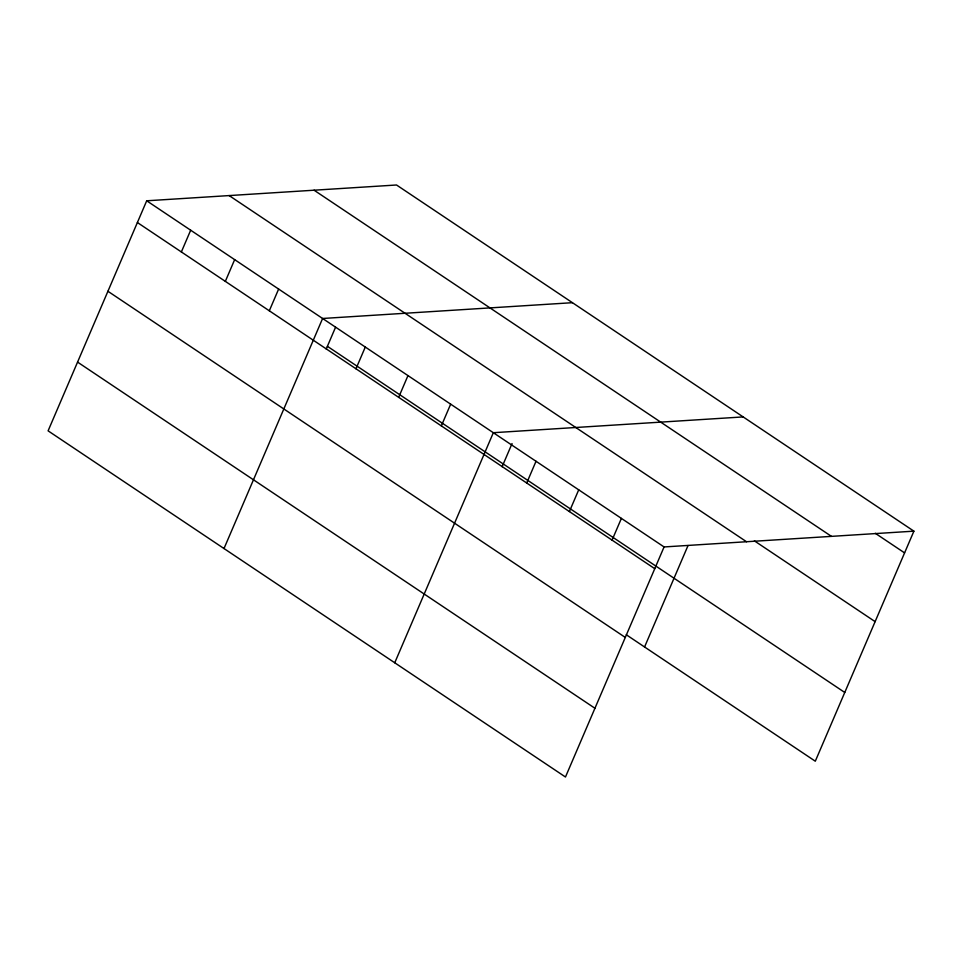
<?xml version="1.0" encoding="UTF-8"?>
<svg xmlns="http://www.w3.org/2000/svg" width="962" height="962" viewBox="0 0 962 962"><rect width="100%" height="100%" fill="white"/><g stroke="black" fill="none" stroke-linecap="round" stroke-linejoin="round"><path stroke-width="1.44" d="M913.9 531.156L396.524 184.993L146.705 200.793L48.1 430.844L565.476 777.007L664.081 546.945L913.9 531.156L815.295 761.207L626.274 634.74M181.361 251.948L190.68 230.207M225.336 281.373L234.656 259.632M269.312 310.798L278.631 289.057M224.002 548.544L322.607 318.482L572.438 302.693M326.214 349.062L335.558 327.236M355.976 368.783L365.295 347.041M398.665 397.342L407.972 375.601M441.342 425.889L450.661 404.16M394.745 662.77L493.338 432.708L743.169 416.919M502.116 466.75L512.049 443.566M526.707 483.008L536.026 461.267M569.396 511.568L578.715 489.826M612.072 540.127L621.392 518.386M644.564 646.981L688.034 545.538M875.312 533.309L904.581 552.885M314.081 190.211L831.457 536.363M754.388 540.86L875.119 621.632M229.148 195.575L746.524 541.738M146.705 200.793L664.081 546.945M327.393 346.308L844.756 692.46M137.386 222.523L654.761 568.686M107.924 291.27L625.3 637.433M77.561 362.097L594.937 708.26"/></g></svg>
